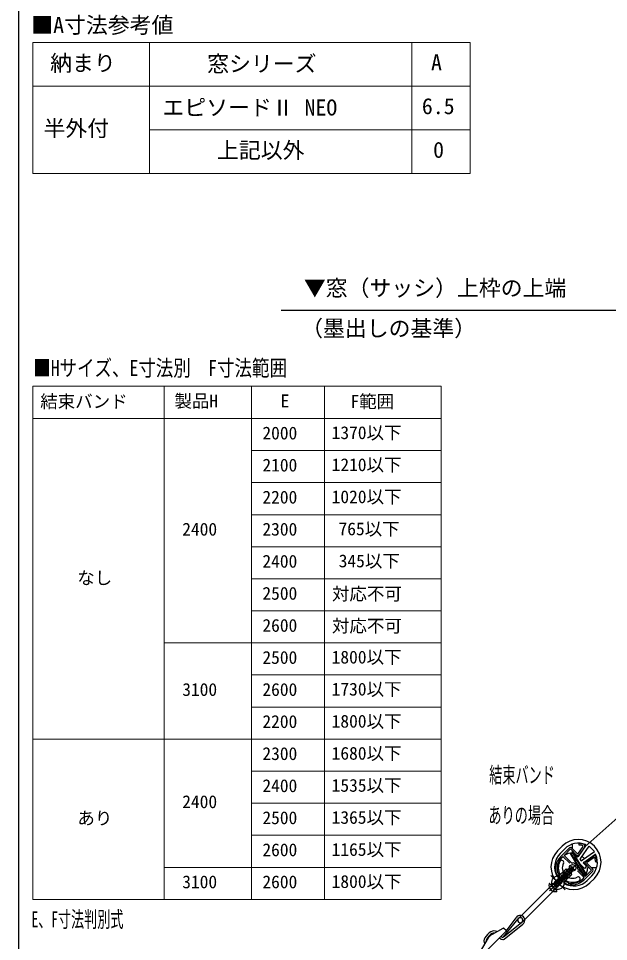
# Model space of a CAD drawing. Units: millimetres, scale not verified. Extents: x -875 to 875, y -1318 to 1308.
# Drawn here: x -875 to -470, y 355 to 988 of the extents above; entities that cross this region are included whole.
import ezdxf
from ezdxf.enums import TextEntityAlignment as Align

# ---------------------------------------------------------------- set-up
doc = ezdxf.new("R2010")
doc.units = ezdxf.units.MM
doc.header["$LTSCALE"] = 8
doc.layers.add('0-1_TABLE1', color=7, linetype='Continuous', lineweight=18)
for name, color, linetype in [('0-2_USER1', 3, 'Continuous'), ('0-3_YKK_11', 7, 'Continuous'), ('0-5_YKK_12', 2, 'Continuous'), ('0-6_YKK_13', 4, 'Continuous'), ('0-9_YKK_ZWAK', 7, 'Continuous')]:
    doc.layers.add(name, color=color, linetype=linetype)
doc.styles.add('ＭＳ ゴシック', font='')
doc.styles.get('ＭＳ ゴシック').set_extended_font_data('MS Gothic')

msp = doc.modelspace()

# ---------------------------------------------------------------- linework, layer by layer
at = {"layer": '0-1_TABLE1'}
for p, q in [((-865.05, 972), (-565.05, 972)), ((-865.05, 972), (-865.05, 882)), ((-785.05, 972), (-785.05, 882)), ((-605.05, 972), (-605.05, 882)), ((-565.05, 972), (-565.05, 882)), ((-865.05, 942), (-565.05, 942)), ((-785.05, 912), (-565.05, 912)), ((-865.05, 882), (-565.05, 882)), ((-865.05, 736.038), (-585.05, 736.038)), ((-865.05, 736.038), (-865.05, 383.947)), ((-775.05, 736.038), (-775.05, 383.947)), ((-715.05, 736.038), (-715.05, 383.947)), ((-665.05, 736.038), (-665.05, 383.947)), ((-585.05, 736.038), (-585.05, 383.947)), ((-865.05, 713.947), (-585.05, 713.947)), ((-715.05, 691.947), (-585.05, 691.947)), ((-715.05, 669.947), (-585.05, 669.947)), ((-715.05, 647.947), (-585.05, 647.947)), ((-715.05, 625.947), (-585.05, 625.947)), ((-715.05, 603.947), (-585.05, 603.947)), ((-715.05, 581.947), (-585.05, 581.947)), ((-775.05, 559.947), (-585.05, 559.947)), ((-715.05, 537.947), (-585.05, 537.947)), ((-715.05, 515.947), (-585.05, 515.947)), ((-865.05, 493.947), (-585.05, 493.947)), ((-715.05, 471.947), (-585.05, 471.947)), ((-715.05, 449.947), (-585.05, 449.947)), ((-715.05, 427.947), (-585.05, 427.947)), ((-775.05, 405.947), (-585.05, 405.947)), ((-865.05, 383.947), (-585.05, 383.947))]:
    msp.add_line(p, q, dxfattribs=at)
at = {"layer": '0-3_YKK_11'}
for p, q in [((-503.094, 413.155), (-496.942, 419.307)), ((-486.497, 420.138), (-490.594, 414.287)), ((-486.052, 409.744), (-480.2, 413.841)), ((-496.553, 407.321), (-493.017, 403.786)), ((-493.017, 407.321), (-496.553, 403.786)), ((-481.032, 403.397), (-487.184, 397.245))]:
    msp.add_line(p, q, dxfattribs=at)
for points in [[(-491.815, 414.18), (-496.235, 418.6), (-500.69, 414.145), (-495.596, 409.052), (-495.141, 408.916)], [(-495.528, 419.307), (-491.277, 415.056), (-487.569, 420.351), (-487.734, 420.812)], [(-486.808, 421.573), (-486.692, 421.501), (-486.609, 421.419)], [(-496.75, 408.791), (-501.397, 413.438), (-502.387, 412.448)], [(-479.526, 412.605), (-479.987, 412.77), (-485.283, 409.062), (-481.032, 404.811)], [(-478.92, 413.729), (-478.837, 413.647), (-478.765, 413.531)], [(-493.751, 408.924), (-493.494, 408.787), (-492.522, 407.816), (-491.551, 406.845), (-491.414, 406.588)], [(-491.423, 405.198), (-491.287, 404.742), (-486.194, 399.649), (-481.739, 404.104), (-486.159, 408.523)], [(-505.604, 400.816), (-505.658, 400.87), (-505.726, 400.976)], [(-505.17, 402.566), (-505.091, 402.424), (-503.978, 401.311), (-504.473, 400.816)], [(-487.891, 397.952), (-486.901, 398.942), (-491.548, 403.589)], [(-499.523, 395.866), (-499.028, 396.361), (-497.915, 395.248), (-497.773, 395.168)], [(-499.363, 394.612), (-499.469, 394.681), (-499.523, 394.735)]]:
    msp.add_lwpolyline(points, dxfattribs=at)
for centre, radius, start, end in [((-496.235, 418.6), 1, 45.00001, 134.99999), ((-490.077, 421.717), 0.5, 86.16927, 266.16929), ((-490.898, 409.445), 11.8, 74.44529, 86.16926), ((-490.898, 409.445), 12.8, 71.36283, 86.16927), ((-487.316, 420.712), 1, 325.00001, 44.99999), ((-494.962, 405.023), 11.5, 135.00001, 200.60425), ((-494.962, 405.023), 10.5, 135, 193.53302), ((-491.25, 414.746), 0.8, 225.00003, 325.00001), ((-479.627, 413.022), 1, 45.00001, 124.99999), ((-490.894, 409.44), 11.8, 3.83074, 15.55471), ((-490.894, 409.44), 12.8, 3.83073, 18.63717), ((-494.425, 405.49), 3.5, 78.90126, 101.80433), ((-494.849, 405.914), 3.5, 348.19567, 11.09874), ((-485.593, 409.089), 0.8, 124.99999, 224.99997), ((-478.621, 410.262), 0.5, 183.83071, 3.83073), ((-505.038, 401.381), 0.8, 225.00001, 314.99999), ((-481.739, 404.104), 1, 315.00001, 44.99999), ((-498.957, 395.3), 0.8, 135.00001, 224.99999), ((-495.316, 405.377), 11.5, 249.39575, 314.99999), ((-495.316, 405.377), 10.5, 256.46698, 315)]:
    msp.add_arc(centre, radius, start, end, dxfattribs=at)
at = {"layer": '0-5_YKK_12'}
for p, q in [((-41.869, 788.061), (-694.872, 788.061)), ((-510.549, 389.79), (-493.47, 406.869)), ((-499.943, 390.497), (-509.842, 400.397)), ((-499.943, 400.397), (-509.842, 390.497))]:
    msp.add_line(p, q, dxfattribs=at)
at = {"layer": '0-6_YKK_13'}
for p, q in [((-486.495, 420.137), (-410.369, 487.889)), ((-501.927, 420.474), (-505.109, 417.292)), ((-500.159, 418.706), (-503.341, 415.524)), ((-494.785, 418.565), (-494.785, 421.953)), ((-490.719, 413.509), (-485.627, 420.782)), ((-489.181, 412.219), (-483.401, 420.474)), ((-483.401, 420.474), (-479.865, 416.939)), ((-496.356, 415.42), (-494.855, 416.339)), ((-486.821, 399.847), (-496.356, 415.42)), ((-495.833, 415.295), (-494.98, 415.817)), ((-486.696, 400.37), (-495.833, 415.295)), ((-494.98, 415.817), (-485.843, 400.892)), ((-494.855, 416.339), (-492.098, 414.181)), ((-494.785, 415.804), (-494.785, 417.151)), ((-494.656, 416.015), (-485.32, 400.766)), ((-491.356, 412.873), (-493.654, 415.171)), ((-490.719, 413.509), (-491.356, 412.873)), ((-489.942, 411.459), (-489.181, 412.219)), ((-488.121, 411.158), (-479.865, 416.939)), ((-486.83, 409.62), (-479.558, 414.712)), ((-506.45, 405.554), (-507.159, 405.554)), ((-505.035, 405.554), (-505.449, 405.554)), ((-496.535, 405.785), (-494.24, 404.615)), ((-496.535, 405.785), (-496.425, 405.375)), ((-496.464, 405.856), (-495.735, 405.66)), ((-493.932, 406.407), (-495.735, 405.66)), ((-495.735, 405.66), (-494.356, 405.384)), ((-494.845, 406.343), (-494.769, 406.061)), ((-493.932, 406.407), (-494.356, 405.384)), ((-489.942, 411.459), (-488.881, 410.398)), ((-488.881, 410.398), (-488.121, 411.158)), ((-486.83, 409.62), (-487.467, 408.984)), ((-483.19, 405.554), (-484.535, 405.554)), ((-478.387, 405.554), (-481.775, 405.554)), ((-501.569, 400.892), (-505.018, 397.443)), ((-501.569, 400.892), (-505.018, 397.443)), ((-502.999, 399.108), (-504.672, 397.435)), ((-499.275, 404.953), (-504.631, 399.598)), ((-503.447, 400.781), (-504.517, 399.712)), ((-503.705, 399.463), (-503.634, 399.534)), ((-503.705, 399.463), (-503.548, 398.878)), ((-500.314, 397.197), (-503.705, 399.463)), ((-503.634, 399.534), (-503.048, 399.377)), ((-503.634, 399.534), (-500.243, 397.268)), ((-503.048, 399.377), (-502.423, 400.002)), ((-503.048, 399.377), (-500.4, 397.853)), ((-502.58, 400.588), (-502.423, 400.002)), ((-499.775, 398.478), (-502.423, 400.002)), ((-502.292, 399.108), (-501.232, 398.047)), ((-501.924, 400.501), (-501.299, 401.126)), ((-501.456, 401.712), (-501.385, 401.783)), ((-498.065, 399.446), (-501.456, 401.712)), ((-501.456, 401.712), (-501.299, 401.126)), ((-501.385, 401.783), (-500.8, 401.626)), ((-501.385, 401.783), (-497.995, 399.516)), ((-498.651, 399.603), (-501.299, 401.126)), ((-500.8, 401.626), (-500.175, 402.251)), ((-500.8, 401.626), (-498.152, 400.102)), ((-495.386, 401.064), (-500.742, 395.709)), ((-496.941, 400.57), (-500.332, 402.836)), ((-500.332, 402.836), (-500.175, 402.251)), ((-500.261, 402.907), (-496.87, 400.641)), ((-497.527, 400.727), (-500.175, 402.251)), ((-499.675, 402.75), (-499.05, 403.375)), ((-499.675, 402.75), (-497.027, 401.226)), ((-499.276, 398.978), (-498.651, 399.603)), ((-499.275, 404.953), (-495.386, 401.064)), ((-499.207, 403.961), (-499.137, 404.031)), ((-499.207, 403.961), (-495.817, 401.694)), ((-499.207, 403.961), (-499.05, 403.375)), ((-495.746, 401.765), (-499.137, 404.031)), ((-499.137, 404.031), (-498.551, 403.874)), ((-496.402, 401.851), (-499.05, 403.375)), ((-498.651, 399.603), (-498.065, 399.446)), ((-498.551, 403.874), (-497.926, 404.499)), ((-498.551, 403.874), (-495.903, 402.351)), ((-498.152, 400.102), (-497.527, 400.727)), ((-498.152, 400.102), (-497.995, 399.516)), ((-498.083, 405.085), (-498.012, 405.156)), ((-498.083, 405.085), (-494.869, 402.995)), ((-498.083, 405.085), (-497.926, 404.499)), ((-498.065, 399.446), (-497.995, 399.516)), ((-498.012, 405.156), (-494.799, 403.066)), ((-498.012, 405.156), (-497.37, 404.983)), ((-495.298, 403.11), (-497.926, 404.499)), ((-496.425, 405.375), (-497.37, 404.983)), ((-497.37, 404.983), (-495.002, 403.825)), ((-497.027, 401.226), (-496.402, 401.851)), ((-497.027, 401.226), (-496.87, 400.641)), ((-496.425, 405.375), (-494.631, 404.719)), ((-496.402, 401.851), (-495.817, 401.694)), ((-496.09, 401.767), (-495.386, 401.064)), ((-495.903, 402.351), (-495.407, 402.846)), ((-495.903, 402.351), (-495.746, 401.765)), ((-495.817, 401.694), (-495.746, 401.765)), ((-495.298, 403.11), (-495.407, 402.846)), ((-495.298, 403.11), (-494.869, 402.995)), ((-494.631, 404.719), (-495.002, 403.825)), ((-495.002, 403.825), (-494.799, 403.066)), ((-494.869, 402.995), (-494.799, 403.066)), ((-494.631, 404.719), (-494.24, 404.615)), ((-494.356, 405.384), (-494.169, 404.685)), ((-494.24, 404.615), (-494.169, 404.685)), ((-485.32, 400.766), (-486.821, 399.847)), ((-485.843, 400.892), (-486.696, 400.37)), ((-481.633, 400.18), (-484.815, 396.998)), ((-506.13, 396.684), (-531.939, 370.875)), ((-503.655, 394.21), (-529.464, 368.4)), ((-510.914, 392.325), (-508.991, 392.968)), ((-505.532, 389.722), (-510.617, 394.807)), ((-507.75, 392.589), (-508.991, 392.968)), ((-506.889, 395.572), (-508.953, 393.508)), ((-506.889, 395.572), (-508.953, 393.508)), ((-508.877, 393.775), (-508.108, 394.544)), ((-508.202, 394.966), (-508.081, 394.517)), ((-505.792, 392.227), (-508.108, 394.544)), ((-505.397, 392.857), (-507.81, 394.245)), ((-507.546, 394.88), (-506.921, 395.505)), ((-507.077, 396.09), (-506.921, 395.505)), ((-504.272, 393.981), (-506.921, 395.505)), ((-504.767, 393.451), (-506.832, 391.386)), ((-504.767, 393.451), (-506.832, 391.386)), ((-506.421, 396.004), (-505.796, 396.629)), ((-505.953, 397.215), (-505.796, 396.629)), ((-505.909, 392.345), (-505.397, 392.857)), ((-503.148, 395.105), (-505.796, 396.629)), ((-505.297, 397.129), (-504.672, 397.753)), ((-505.26, 397.413), (-504.443, 398.23)), ((-504.897, 393.356), (-504.272, 393.981)), ((-504.897, 393.356), (-504.74, 392.771)), ((-504.829, 398.339), (-504.672, 397.753)), ((-502.024, 396.23), (-504.672, 397.753)), ((-504.173, 398.253), (-503.548, 398.878)), ((-503.872, 397.529), (-502.811, 396.468)), ((-503.773, 394.48), (-503.148, 395.105)), ((-503.773, 394.48), (-503.616, 393.895)), ((-500.9, 397.354), (-503.548, 398.878)), ((-502.927, 395.079), (-502.109, 395.897)), ((-501.232, 397.34), (-502.905, 395.667)), ((-499.448, 398.77), (-502.896, 395.322)), ((-499.448, 398.77), (-502.896, 395.322)), ((-502.649, 395.605), (-502.024, 396.23)), ((-502.649, 395.605), (-502.492, 395.019)), ((-501.524, 396.729), (-500.9, 397.354)), ((-501.524, 396.729), (-501.368, 396.143)), ((-499.558, 396.892), (-500.628, 395.823)), ((-500.4, 397.853), (-499.775, 398.478)), ((-500.4, 397.853), (-500.243, 397.268)), ((-496.82, 398.77), (-499.448, 398.77)), ((-499.276, 398.978), (-499.119, 398.392)), ((-494.785, 394.891), (-494.785, 395.304)), ((-494.785, 393.18), (-494.785, 393.89)), ((-479.865, 398.412), (-483.047, 395.23)), ((-508.015, 389.425), (-507.371, 391.349)), ((-507.75, 392.589), (-507.371, 391.349)), ((-506.565, 391.462), (-505.796, 392.231)), ((-542.11, 358.323), (-532.223, 370.626)), ((-542.11, 358.323), (-529.806, 368.209)), ((-540.473, 362.081), (-533.598, 371.247)), ((-540.473, 362.081), (-555.322, 347.232)), ((-549.715, 360.135), (-542.506, 364.297)), ((-541.902, 364.218), (-540.473, 362.788)), ((-541.677, 356.634), (-528.968, 366.965)), ((-553.376, 356.475), (-557.538, 349.265))]:
    msp.add_line(p, q, dxfattribs=at)
for points in [[(-487.467, 408.984), (-485.169, 406.686), (-486.583, 405.271), (-495.068, 413.757), (-493.654, 415.171)], [(-496.535, 405.785), (-496.464, 405.856), (-494.169, 404.685)], [(-494.845, 406.343), (-494.774, 406.414), (-494.253, 406.275)], [(-503.872, 397.529), (-499.275, 402.125), (-498.215, 401.064), (-502.811, 396.468)], [(-499.19, 398.321), (-502.58, 400.588), (-502.51, 400.658), (-499.119, 398.392)], [(-502.51, 400.658), (-501.924, 400.501), (-499.276, 398.978)], [(-501.569, 403.519), (-501.569, 400.892), (-499.448, 398.77)], [(-500.332, 402.836), (-500.261, 402.907), (-499.675, 402.75)], [(-497.527, 400.727), (-496.941, 400.57), (-496.87, 400.641)], [(-504.811, 392.7), (-508.202, 394.966), (-508.131, 395.037), (-504.74, 392.771)], [(-508.131, 395.037), (-507.546, 394.88), (-504.897, 393.356)], [(-503.687, 393.824), (-507.077, 396.09), (-507.007, 396.161), (-503.616, 393.895)], [(-507.007, 396.161), (-506.421, 396.004), (-503.773, 394.48)], [(-502.563, 394.948), (-505.953, 397.215), (-505.882, 397.285), (-502.492, 395.019)], [(-505.882, 397.285), (-505.297, 397.129), (-502.649, 395.605)], [(-505.397, 392.857), (-504.811, 392.7), (-504.74, 392.771)], [(-501.438, 396.073), (-504.829, 398.339), (-504.758, 398.41), (-501.368, 396.143)], [(-504.758, 398.41), (-504.173, 398.253), (-501.524, 396.729)], [(-504.272, 393.981), (-503.687, 393.824), (-503.616, 393.895)], [(-503.148, 395.105), (-502.563, 394.948), (-502.492, 395.019)], [(-502.024, 396.23), (-501.438, 396.073), (-501.368, 396.143)], [(-500.9, 397.354), (-500.314, 397.197), (-500.243, 397.268)], [(-499.775, 398.478), (-499.19, 398.321), (-499.119, 398.392)]]:
    msp.add_lwpolyline(points, dxfattribs=at)
msp.add_circle((-494.785, 405.554), 2.25, dxfattribs=at)
for centre, radius, start, end in [((-490.896, 409.443), 15.6, 315, 135), ((-490.896, 409.443), 13.1, 67.31417, 135), ((-486.037, 421.068), 0.5, 325, 67.31417), ((-494.078, 406.261), 15.6, 135, 315), ((-494.078, 406.261), 13.1, 135, 210.05234), ((-494.785, 405.554), 10.25, 133.48434, 180), ((-494.785, 405.554), 10.25, 90, 124.17671), ((-494.785, 405.554), 10.25, 39.2961, 50.7039), ((-490.896, 409.443), 13.1, 315, 22.68583), ((-479.271, 414.303), 0.5, 22.68583, 125), ((-494.852, 405.488), 9.8, 152.31465, 208.70325), ((-502.29, 409.391), 1.4, 45, 152.31465), ((-494.852, 405.488), 7, 152.31465, 297.68535), ((-502.29, 409.391), 1.4, 332.31465, 45), ((-494.785, 405.554), 10.25, 325.81578, 0), ((-504.893, 395.447), 4.5, 94.21296, 202.11462), ((-504.984, 399.951), 0.5, 210.05234, 315), ((-505.15, 398.938), 1, 315, 94.21296), ((-502.646, 398.754), 0.5, 40.82428, 135), ((-490.949, 398.05), 1.4, 45, 117.68535), ((-506.872, 393.467), 4.2, 162.28096, 287.71904), ((-510.726, 394.698), 0.154, 45, 162.28096), ((-509.231, 394.128), 0.5, 225, 315), ((-504.893, 395.447), 4.5, 202.11462, 247.88538), ((-504.893, 395.447), 2, 163.95502, 286.04498), ((-504.893, 395.447), 2, 83.68219, 163.95502), ((-504.893, 395.447), 1.75, 135, 315), ((-504.893, 395.447), 4.5, 247.88538, 355.78704), ((-504.893, 395.447), 1.75, 315, 135), ((-504.893, 395.447), 2, 286.04498, 6.31781), ((-494.785, 405.554), 10.25, 220.80388, 229.19612), ((-501.402, 395.19), 1, 355.78704, 135), ((-501.585, 397.694), 0.5, 315, 49.17572), ((-500.388, 395.355), 0.5, 135, 239.94766), ((-494.078, 406.261), 13.1, 239.94766, 315), ((-494.852, 405.488), 9.8, 241.29675, 297.68535), ((-494.785, 405.554), 10.25, 270, 316.51566), ((-490.949, 398.05), 1.4, 297.68535, 45), ((-506.211, 391.109), 0.5, 135, 225), ((-505.641, 389.613), 0.154, 287.71904, 45), ((-530.748, 369.684), 3.25, 303.21429, 151.25733), ((-530.702, 369.638), 1.75, 135, 315), ((-530.748, 369.684), 1.75, 302.56809, 147.43191), ((-530.702, 369.638), 1.75, 315, 135), ((-544.715, 351.475), 12, 120.66013, 149.33987), ((-548.693, 358.184), 4.2, 61.59643, 120.66013), ((-542.256, 363.864), 0.5, 45, 120), ((-540.826, 362.435), 0.5, 315, 45), ((-551.425, 355.452), 4.2, 149.33987, 208.40357), ((-551.425, 355.452), 2.7, 149.33987, 185.41199), ((-544.715, 351.475), 10.5, 120.66013, 149.33987), ((-544.715, 351.475), 10, 120, 150), ((-548.693, 358.184), 2.7, 84.58801, 120.66013), ((-539.472, 368.983), 13, 243.72048, 255.95496), ((-539.472, 368.983), 11.5, 246.27316, 251.42254), ((-542.817, 359.03), 1, 251.42254, 315), ((-542.384, 357.342), 1, 255.95496, 315)]:
    msp.add_arc(centre, radius, start, end, dxfattribs=at)
at = {"layer": '0-9_YKK_ZWAK'}
msp.add_line((-875, 1232), (-875, -1318), dxfattribs=at)

# ---------------------------------------------------------------- texts
at = {"layer": '0-1_TABLE1', "style": 'ＭＳ ゴシック'}
for s, height, p in [('■A寸法参考値', 11, (-866.203, 975.122)), ('納まり', 11, (-853.26, 949.074)), ('窓シリーズ', 11, (-745.504, 948.605)), ('A', 11, (-591.953, 949.5)), ('エピソードⅡ NEO', 11, (-776.229, 918.562)), ('6.5', 11, (-598.217, 919.5)), ('半外付', 11, (-857.819, 904.287)), ('上記以外', 11, (-738.771, 889.287)), ('0', 11, (-590.504, 889.5)), ('結束バンド', 8.798, (-860.072, 718.618)), ('製品H', 8.798, (-767.993, 718.924)), ('E', 8.798, (-695.129, 718.993)), ('F範囲', 8.798, (-647.209, 718.618)), ('2000', 8.798, (-707.64, 696.947)), ('1370以下', 8.798, (-660.129, 697.186)), ('2100', 8.798, (-707.64, 674.947)), ('1210以下', 8.798, (-660.129, 675.186)), ('1020以下', 8.798, (-660.129, 653.186)), ('2200', 8.798, (-707.64, 652.947)), ('2400', 8.798, (-762.64, 630.947)), ('2300', 8.798, (-707.64, 630.947)), ('765以下', 8.798, (-655.425, 631.186)), ('345以下', 8.798, (-655.288, 609.186)), ('2400', 8.798, (-707.64, 608.947)), ('なし', 8.798, (-834.64, 597.538)), ('2500', 8.798, (-707.64, 586.947)), ('対応不可', 8.798, (-659.925, 586.606)), ('対応不可', 8.798, (-659.925, 564.606)), ('2600', 8.798, (-707.64, 564.947)), ('2500', 8.798, (-707.64, 542.947)), ('1800以下', 8.798, (-660.129, 543.186)), ('3100', 8.798, (-762.64, 520.947)), ('2600', 8.798, (-707.64, 520.947)), ('1730以下', 8.798, (-660.129, 521.186)), ('2200', 8.798, (-707.64, 498.947)), ('1800以下', 8.798, (-660.129, 499.186)), ('2300', 8.798, (-707.64, 476.947)), ('1680以下', 8.798, (-660.129, 477.186)), ('2400', 8.798, (-707.64, 454.947)), ('1535以下', 8.798, (-660.129, 455.186)), ('2400', 8.798, (-762.64, 443.947)), ('あり', 8.798, (-834.572, 432.674)), ('2500', 8.798, (-707.64, 432.947)), ('1365以下', 8.798, (-660.129, 433.186)), ('2600', 8.798, (-707.64, 410.947)), ('1165以下', 8.798, (-660.129, 411.186)), ('3100', 8.798, (-762.64, 388.947)), ('2600', 8.798, (-707.64, 388.947)), ('1800以下', 8.798, (-660.129, 389.186))]:
    msp.add_text(s, height=height, dxfattribs=at).set_placement(p, align=Align.BOTTOM_LEFT)
at = {"layer": '0-1_TABLE1', "style": 'ＭＳ ゴシック', "width": 0.8}
msp.add_text('■Hサイズ、E寸法別\u3000F寸法範囲', height=11, dxfattribs=at).set_placement((-864.79, 739.814), align=Align.BOTTOM_LEFT)
at = {"layer": '0-2_USER1', "style": 'ＭＳ ゴシック', "width": 0.6}
for s, p in [('結束バンド', (-552.015, 460.566)), ('ありの場合', (-552.526, 432.924)), ('E、F寸法判別式', (-865.919, 361.561))]:
    msp.add_text(s, height=11, dxfattribs=at).set_placement(p, align=Align.BOTTOM_LEFT)
at = {"layer": '0-3_YKK_11', "style": 'ＭＳ ゴシック'}
for s, p in [('▼窓（サッシ）上枠の上端', (-679.177, 794.733)), ('（墨出しの基準）', (-681.052, 767.006))]:
    msp.add_text(s, height=11, dxfattribs=at).set_placement(p, align=Align.BOTTOM_LEFT)

doc.saveas('drawing.dxf')
